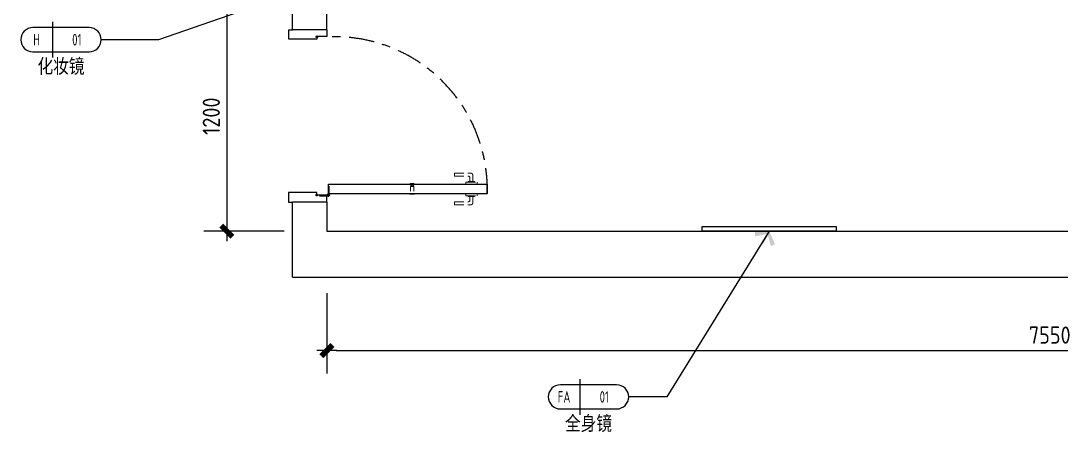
# Model space of a CAD drawing. Extents: x 220391 to 385981, y 332279 to 483868.
# Drawn here: x 256266 to 261699, y 461218 to 463366 of the extents above; entities that cross this region are included whole.
import ezdxf
from ezdxf.enums import TextEntityAlignment as Align

# ---------------------------------------------------------------- set-up
doc = ezdxf.new("R2010")
doc.units = 0
doc.header["$MEASUREMENT"] = 0
doc.linetypes.add('DASH', pattern=[0.35, 0.25, -0.1])
doc.linetypes.add('DOM-门开启线', pattern=[0.666666, 0.333333, -0.111111, 0.111111, -0.111111])
for name, color, linetype in [('0-索引文字', 50, 'Continuous'), ('3次物线', 19, 'Continuous'), ('A-门(0.18)-DOM', 60, 'Continuous'), ('A-门套(0.18)-DOM', 60, 'Continuous'), ('墙体', 4, 'Continuous')]:
    doc.layers.add(name, color=color, linetype=linetype)
doc.styles.add('DOM-romans.shx', font='dim.shx')
doc.styles.add('st', font='', dxfattribs={"width": 0.7})
doc.styles.get('st').set_extended_font_data('SimSun')
doc.dimstyles.new('DOM_DIM_1 80', dxfattribs={"dimscale": 60, "dimtxt": 1.5, "dimasz": 0.8, "dimexe": 2, "dimexo": 1.5, "dimgap": 0.6, "dimtad": 1, "dimdec": 0, "dimrnd": 5, "dimzin": 12, "dimdsep": 46, "dimtxsty": 'DOM-romans.shx', "dimblk": 'DOM_Dimension_Tick', "dimcen": 0.125, "dimclrd": 44, "dimclre": 44, "dimclrt": 50, "dimadec": 0, "dimazin": 0, "dimtfac": 1, "dimtdec": 0, "dimtix": 1, "dimtmove": 2, "dimatfit": 3, "dimldrblk": 'DOM_Leader_Arrow', "dimfxl": 0, "dimtvp": 1, "dimtolj": 1, "dimtzin": 0, "dimarcsym": 0})

# ---------------------------------------------------------------- blocks, each defined once
blk = doc.blocks.new('A$Ce5e56844')
at = {"layer": 'A-门(0.18)-DOM'}
h = blk.add_hatch(dxfattribs=at)
h.set_pattern_fill('ANSI37', color=250, scale=8.333333, angle=270, style=0)
h.set_pattern_definition([(315, (42530.9236, 241286.5118), (0.7365695637, 0.7365695637), []), (45, (42530.9236, 241286.5118), (-0.7365695637, 0.7365695637), [])])
edge = h.paths.add_edge_path()
edge.add_line((-53.6, 863.9), (-54.5, 863.9))
edge.add_line((-54.5, 863.9), (-53.6, 864.8))
edge.add_arc((-53.8, 865), 0.208, 315, 495)
edge.add_line((-53.9, 865.1), (-55.1, 863.9))
edge.add_line((-55.1, 863.9), (-55.8, 863.9))
edge.add_line((-55.8, 863.9), (-54.9, 864.8))
edge.add_arc((-55, 865), 0.208, 315, 495)
edge.add_line((-55.2, 865.1), (-56.4, 863.9))
edge.add_line((-56.4, 863.9), (-57, 863.9))
edge.add_line((-57, 863.9), (-56.1, 864.8))
edge.add_arc((-56.3, 865), 0.208, 315, 495)
edge.add_line((-56.4, 865.1), (-57.6, 863.9))
edge.add_line((-57.6, 863.9), (-57.8, 863.9))
edge.add_line((-57.8, 863.9), (-57.8, 863.1))
edge.add_line((-57.8, 863.1), (-57.6, 863.1))
edge.add_line((-57.6, 863.1), (-56.4, 861.9))
edge.add_arc((-56.3, 862.1), 0.208, 225, 302.0278)
edge.add_arc((-56.3, 862.1), 0.208, 302.0278, 374.0362)
edge.add_arc((-56.3, 862.1), 0.208, 374.0362, 405)
edge.add_line((-56.1, 862.2), (-57, 863.1))
edge.add_line((-57, 863.1), (-56.4, 863.1))
edge.add_line((-56.4, 863.1), (-55.2, 861.9))
edge.add_arc((-55, 862.1), 0.208, 225, 302.0278)
edge.add_arc((-55, 862.1), 0.208, 302.0278, 374.0362)
edge.add_arc((-55, 862.1), 0.208, 374.0362, 405)
edge.add_line((-54.9, 862.2), (-55.8, 863.1))
edge.add_line((-55.8, 863.1), (-55.1, 863.1))
edge.add_line((-55.1, 863.1), (-53.9, 861.9))
edge.add_arc((-53.8, 862.1), 0.208, 225, 302.0278)
edge.add_arc((-53.8, 862.1), 0.208, 302.0278, 374.0362)
edge.add_arc((-53.8, 862.1), 0.208, 374.0362, 405)
edge.add_line((-53.6, 862.2), (-54.5, 863.1))
edge.add_line((-54.5, 863.1), (-53.6, 863.1))
edge.add_arc((-51.1, 863.5), 2.5, 189.5941, 530.4059)
edge = h.paths.add_edge_path(flags=16)
edge.add_arc((-51.1, 863.5), 1.67, 90, 450)
h = blk.add_hatch(dxfattribs=at)
h.set_pattern_fill('ANSI37', color=250, scale=8.333333, angle=270, style=0)
h.set_pattern_definition([(315, (42530.7728, 241336.4895), (0.7365695637, 0.7365695637), []), (45, (42530.7728, 241336.4895), (-0.7365695637, 0.7365695637), [])])
edge = h.paths.add_edge_path()
edge.add_line((-53.8, 36.1), (-54.7, 36.1))
edge.add_line((-54.7, 36.1), (-53.8, 35.2))
edge.add_arc((-53.9, 35.1), 0.208, -135, 45, ccw=False)
edge.add_line((-54.1, 34.9), (-55.3, 36.1))
edge.add_line((-55.3, 36.1), (-55.9, 36.1))
edge.add_line((-55.9, 36.1), (-55, 35.2))
edge.add_arc((-55.2, 35.1), 0.208, -135, 45, ccw=False)
edge.add_line((-55.3, 34.9), (-56.5, 36.1))
edge.add_line((-56.5, 36.1), (-57.2, 36.1))
edge.add_line((-57.2, 36.1), (-56.3, 35.2))
edge.add_arc((-56.4, 35.1), 0.208, -135, 45, ccw=False)
edge.add_line((-56.6, 34.9), (-57.8, 36.1))
edge.add_line((-57.8, 36.1), (-58, 36.1))
edge.add_line((-58, 36.1), (-58, 36.9))
edge.add_line((-58, 36.9), (-57.8, 36.9))
edge.add_line((-57.8, 36.9), (-56.6, 38.1))
edge.add_arc((-56.4, 37.9), 0.208, 57.9722, 135, ccw=False)
edge.add_arc((-56.4, 37.9), 0.208, -14.0362, 57.9722, ccw=False)
edge.add_arc((-56.4, 37.9), 0.208, -45, -14.0362, ccw=False)
edge.add_line((-56.3, 37.8), (-57.2, 36.9))
edge.add_line((-57.2, 36.9), (-56.5, 36.9))
edge.add_line((-56.5, 36.9), (-55.3, 38.1))
edge.add_arc((-55.2, 37.9), 0.208, 57.9722, 135, ccw=False)
edge.add_arc((-55.2, 37.9), 0.208, -14.0362, 57.9722, ccw=False)
edge.add_arc((-55.2, 37.9), 0.208, -45, -14.0362, ccw=False)
edge.add_line((-55, 37.8), (-55.9, 36.9))
edge.add_line((-55.9, 36.9), (-55.3, 36.9))
edge.add_line((-55.3, 36.9), (-54.1, 38.1))
edge.add_arc((-53.9, 37.9), 0.208, 57.9722, 135, ccw=False)
edge.add_arc((-53.9, 37.9), 0.208, -14.0362, 57.9722, ccw=False)
edge.add_arc((-53.9, 37.9), 0.208, -45, -14.0362, ccw=False)
edge.add_line((-53.8, 37.8), (-54.7, 36.9))
edge.add_line((-54.7, 36.9), (-53.8, 36.9))
edge.add_arc((-51.3, 36.5), 2.5, -170.4059, 170.4059, ccw=False)
edge = h.paths.add_edge_path(flags=16)
edge.add_arc((-51.3, 36.5), 1.67, -90, 270, ccw=False)
at = {"layer": 'A-门(0.18)-DOM', "color": 250}
for p, q in [((-57.8, 863.9), (-57.8, 863.1)), ((-57.6, 863.9), (-57.8, 863.9)), ((-57.6, 863.1), (-57.8, 863.1)), ((-57.6, 863.9), (-56.4, 865.1)), ((-57.6, 863.1), (-56.4, 861.9)), ((-57, 863.9), (-56.1, 864.8)), ((-56.4, 863.9), (-57, 863.9)), ((-57, 863.1), (-56.1, 862.2)), ((-56.4, 863.1), (-57, 863.1)), ((-56.4, 863.9), (-55.2, 865.1)), ((-56.4, 863.1), (-55.2, 861.9)), ((-55.8, 863.9), (-54.9, 864.8)), ((-55.1, 863.9), (-55.8, 863.9)), ((-55.8, 863.1), (-54.9, 862.2)), ((-55.1, 863.1), (-55.8, 863.1)), ((-55.1, 863.9), (-53.9, 865.1)), ((-55.1, 863.1), (-53.9, 861.9)), ((-54.5, 863.9), (-53.6, 864.8)), ((-53.6, 863.9, 0), (-54.5, 863.9)), ((-53.6, 863.1, 0), (-54.5, 863.1)), ((-54.5, 863.1), (-53.6, 862.2)), ((8, 82.5), (8, 42.3)), ((10, 82.5), (8, 82.5)), ((10, 77.5), (8, 76.5)), ((10, 71.5), (8, 72.5)), ((10, 65.4), (8, 64.4)), ((10, 59.4), (8, 60.4)), ((10, 82.5), (10, 41.4)), ((-58, 36.1), (-58, 36.9)), ((-57.8, 36.9), (-58, 36.9)), ((-57.8, 36.1), (-58, 36.1)), ((-57.8, 36.9), (-56.6, 38.1)), ((-57.8, 36.1), (-56.6, 34.9)), ((-57.2, 36.9), (-56.3, 37.8)), ((-56.5, 36.9), (-57.2, 36.9)), ((-57.2, 36.1), (-56.3, 35.2)), ((-56.5, 36.1), (-57.2, 36.1)), ((-56.5, 36.9), (-55.3, 38.1)), ((-56.5, 36.1), (-55.3, 34.9)), ((-55.9, 36.9), (-55, 37.8)), ((-55.3, 36.9), (-55.9, 36.9)), ((-55.3, 36.1), (-55.9, 36.1)), ((-55.9, 36.1), (-55, 35.2)), ((-55.3, 36.9), (-54.1, 38.1)), ((-55.3, 36.1), (-54.1, 34.9)), ((-54.7, 36.9), (-53.8, 37.8)), ((-53.8, 36.9, 0), (-54.7, 36.9)), ((-53.8, 36.1, 0), (-54.7, 36.1)), ((-54.7, 36.1), (-53.8, 35.2)), ((-39.5, 35), (0.7, 35)), ((-39.5, 35), (-39.5, 33)), ((-39.5, 33), (1.6, 33)), ((-34.5, 33), (-33.5, 35)), ((-28.5, 33), (-29.5, 35)), ((-22.4, 33), (-21.4, 35)), ((-16.4, 33), (-17.4, 35)), ((15.5, 36.5, 0), (-2.5, 36.5, 0)), ((0, 33), (0, 35)), ((6.5, 45.5, 0), (6.5, 27.5, 0)), ((8, 43), (10, 43))]:
    blk.add_line(p, q, dxfattribs=at)
at = {"layer": 'A-门(0.18)-DOM', "color": 8, "linetype": 'DASH', "lineweight": 9, "ltscale": 200}
for p, q in [((665.4, 135.4), (665.4, 150.2)), ((665.4, 150.2), (751.6, 150.2)), ((665.4, 135.4), (736.9, 135.4)), ((746.9, 106.6), (746.9, 125.4)), ((761.6, 140.2), (761.6, 135.4)), ((761.6, 140.2), (761.6, 106.6)), ((761.6, 106.6), (746.9, 106.6)), ((665.4, 0.6), (665.4, -14.2)), ((665.4, 0.6), (736.9, 0.6)), ((761.6, 29.4), (746.9, 29.4)), ((746.9, 29.4), (746.9, 10.6)), ((761.6, -4.2), (761.6, 29.4)), ((761.6, -4.2), (761.6, 0.6)), ((665.4, -14.2), (751.6, -14.2))]:
    blk.add_line(p, q, dxfattribs=at)
at = {"layer": 'A-门(0.18)-DOM', "color": 8, "linetype": 'DASH', "lineweight": 9, "ltscale": 100}
for p, q in [((433, 94.2), (435.8, 96.4)), ((433, 94.2), (433, 93)), ((433, 94.2), (457, 94.2)), ((433, 93), (457, 93)), ((435.8, 96.4), (454.2, 96.4)), ((435.8, 88.9), (435.8, 93)), ((435.8, 88.9), (454.2, 88.9)), ((435.8, 81), (435.8, 43)), ((435.8, 81), (454.2, 81)), ((439, 88.9), (439, 81)), ((451, 88.9), (451, 81)), ((454.2, 96.4), (457, 94.2)), ((454.2, 88.9), (454.2, 93)), ((454.2, 81), (454.2, 43)), ((457, 94.2), (457, 93)), ((433, 43), (457, 43)), ((433, 40.6), (433, 43)), ((433, 40.6), (457, 40.6)), ((457, 40.6), (457, 43))]:
    blk.add_line(p, q, dxfattribs=at)
at = {"layer": 'A-门(0.18)-DOM', "color": 1}
blk.add_lwpolyline([(837, 43), (8, 43), (8, 93), (837, 93)], close=True, dxfattribs=at)
at = {"layer": 'A-门(0.18)-DOM', "color": 8, "linetype": 'DASH', "lineweight": 9, "ltscale": 200}
for points in [[(785, 93), (725, 93), (725, 103), (785, 103)], [(771.2, 103), (736.8, 103), (736.8, 106.6), (771.2, 106.6)], [(785, 43), (725, 43), (725, 33), (785, 33)], [(771.2, 33), (736.8, 33), (736.8, 29.4), (771.2, 29.4)]]:
    blk.add_lwpolyline(points, close=True, dxfattribs=at)
at = {"layer": 'A-门(0.18)-DOM', "color": 250}
for centre, radius in [((-51.1, 863.5, 0), 1.67), ((-51.3, 36.5, 0), 1.67), ((6.5, 36.5), 6), ((6.5, 36.5), 5)]:
    blk.add_circle(centre, radius, dxfattribs=at)
for centre, radius, start, end in [((-56.3, 865), 0.208, 315, 135), ((-56.3, 862.1), 0.208, 225, 45), ((-55, 865), 0.208, 315, 135), ((-55, 862.1), 0.208, 225, 45), ((-53.8, 865), 0.208, 315, 135), ((-53.8, 862.1), 0.208, 225, 45), ((-51.1, 863.5, 0), 2.5, 189.5941, 170.4059), ((-56.4, 37.9), 0.208, 315, 135), ((-56.4, 35.1), 0.208, 225, 45), ((-55.2, 37.9), 0.208, 315, 135), ((-55.2, 35.1), 0.208, 225, 45), ((-53.9, 37.9), 0.208, 315, 135), ((-53.9, 35.1), 0.208, 225, 45), ((-51.3, 36.5, 0), 2.5, 189.5941, 170.4059)]:
    blk.add_arc(centre, radius, start, end, dxfattribs=at)
at = {"layer": 'A-门(0.18)-DOM', "color": 250, "linetype": 'DOM-门开启线', "ltscale": 400}
blk.add_arc((40.8, 66.5, 0), 796.6, 358.3103, 92.9233, dxfattribs=at)
at = {"layer": 'A-门(0.18)-DOM', "color": 8, "linetype": 'DASH', "lineweight": 9, "ltscale": 200}
for centre, start, end in [((736.9, 125.4), 0, 90), ((751.6, 140.2), 0, 90), ((736.9, 10.6), 270, 0), ((751.6, -4.2), 270, 0)]:
    blk.add_arc(centre, 10, start, end, dxfattribs=at)
at = {"layer": 'A-门套(0.18)-DOM', "color": 1}
for points in [[(0.2, 900), (0.2, 865), (-57.8, 865), (-57.8, 865), (-57.8, 865), (-57.8, 862), (-52.8, 862), (-52.8, 850), (-199.8, 850), (-199.8, 900), (-179.8, 900)], [(0, 0), (0, 35), (-58, 35), (-58, 35), (-58, 35), (-58, 38), (-53, 38), (-53, 50), (-200, 50), (-200, 0), (-180, 0)]]:
    blk.add_lwpolyline(points, dxfattribs=at)
blk = doc.blocks.new('DOM_Dimension_Tick')
at = {"color": 0, "linetype": 'ByBlock'}
for p, q in [((-1.09, 0), (0, 0)), ((0, 0), (1.09, 0))]:
    blk.add_line(p, q, dxfattribs=at)
at = {"color": 0, "linetype": 'Continuous', "const_width": 0.608}
blk.add_lwpolyline([(-0.61, -0.61), (0.61, 0.61)], dxfattribs=at)
blk = doc.blocks.new('*D702')
at = {"color": 44, "lineweight": -2, "transparency": 16777216}
for p, q in [((257641.6, 463467.7), (257221.6, 463467.7)), ((257341.6, 463419.7), (257341.6, 462315.7)), ((257641.6, 462267.7), (257221.6, 462267.7))]:
    blk.add_line(p, q, dxfattribs=at)
at = {"layer": 'Defpoints', "color": 0, "transparency": 16777216}
for p in [(257864.7, 463467.7, 0), (257341.6, 462267.7), (257864.6, 462267.7, 0)]:
    blk.add_point(p, dxfattribs=at)
at = {"color": 44, "lineweight": -2, "transparency": 16777216, "xscale": 48, "yscale": 48, "zscale": 48}
for p, rotation in [((257341.6, 463467.7), 90), ((257341.6, 462267.7), 270)]:
    blk.add_blockref('DOM_Dimension_Tick', p, dxfattribs=dict(at, rotation=rotation))
at = {"color": 50, "transparency": 16777216, "insert": (257260.6, 462867.7), "char_height": 90, "attachment_point": 5, "rotation": 90, "style": 'DOM-romans.shx'}
blk.add_mtext('\\A1;1200', dxfattribs=at)
blk = doc.blocks.new('DOM_Leader_Arrow')
at = {"color": 0, "linetype": 'ByBlock'}
blk.add_line((0, 0), (-1.5, 0), dxfattribs=at)
for points in [[(-1.29, 1), (-0.89, 1.28), (-0.36, 0), (0, 0)], [(-1.29, -1), (-0.89, -1.28), (-0.36, 0), (0, 0)]]:
    blk.add_solid(points, dxfattribs=at)
blk = doc.blocks.new('*D703')
at = {"color": 44, "lineweight": -2, "transparency": 16777216}
for p, q in [((257864.6, 461943.7), (257864.6, 461523.7)), ((265414.5, 461943.7), (265414.5, 461523.7)), ((257912.6, 461643.7), (265366.5, 461643.7))]:
    blk.add_line(p, q, dxfattribs=at)
at = {"layer": 'Defpoints', "color": 0, "transparency": 16777216}
for p in [(257864.6, 462267.7, 0), (265414.5, 462267.7, 0), (265414.5, 461643.7)]:
    blk.add_point(p, dxfattribs=at)
at = {"color": 44, "lineweight": -2, "transparency": 16777216, "xscale": 48, "yscale": 48, "zscale": 48, "rotation": 180}
blk.add_blockref('DOM_Dimension_Tick', (257864.6, 461643.7), dxfattribs=at)
at = {"color": 44, "lineweight": -2, "transparency": 16777216, "xscale": 48, "yscale": 48, "zscale": 48}
blk.add_blockref('DOM_Dimension_Tick', (265414.5, 461643.7), dxfattribs=at)
at = {"color": 50, "transparency": 16777216, "insert": (261639.5, 461724.7), "char_height": 90, "attachment_point": 5, "style": 'DOM-romans.shx'}
blk.add_mtext('\\A1;7550', dxfattribs=at)
blk = doc.blocks.new('DOM-立面家具标注符号-002')
blk.add_line((0, 3.1), (0, -3.1))
at = {"color": 150}
blk.add_lwpolyline([(-3.4, 2.1, 1), (-3.4, -2.1), (6.4, -2.1, 1), (6.4, 2.1)], format="xyb", close=True, dxfattribs=at)
at = {"style": 'st', "width": 0.8, "flags": 4}
blk.add_attdef('ITEM6', text='', height=2.5, dxfattribs=at).set_placement((-6, 0), align=Align.MIDDLE_RIGHT)
at = {"style": 'DOM-romans.shx', "width": 0.8}
for tag, flags, p in [('NUM1', 12, (-2.75, 0)), ('NUM2', 4, (4.25, 0)), ('NUM4', 4, (1.5, -4.6)), ('NUM5', 4, (1.5, -7.6))]:
    blk.add_attdef(tag, text='', height=2, dxfattribs=dict(at, flags=flags)).set_placement(p, align=Align.MIDDLE)
at = {"style": 'st', "width": 0.8, "flags": 4}
blk.add_attdef('NUM3', text='', height=2.5, dxfattribs=at).set_placement((9, 0), align=Align.MIDDLE_LEFT)
blk.add_attdef('NUM7', text='', height=2.5, dxfattribs=at).set_placement((1.5, -10.85), align=Align.MIDDLE_CENTER)

msp = doc.modelspace()

# ---------------------------------------------------------------- linework, layer by layer
at = {"layer": '3次物线', "color": 1, "elevation": 0}
msp.add_lwpolyline([(259824.6, 462267.7), (259824.6, 462292.7), (260524.6, 462292.7), (260524.6, 462267.7)], close=True, dxfattribs=at)
at = {"layer": '墙体'}
for p, q in [((257684.7, 463319.7, 0), (257684.6, 466267.7)), ((257864.7, 463319.7, 0), (257864.7, 465217.7, 0)), ((257864.7, 463319.7, 0), (257684.7, 463319.7, 0)), ((257684.6, 462027.7, 0), (257684.6, 462419.7, 0)), ((257864.6, 462419.7, 0), (257684.6, 462419.7, 0)), ((257864.6, 462419.7, 0), (257864.6, 462267.7, 0)), ((257864.6, 462267.7, 0), (265414.5, 462267.7, 0)), ((257684.6, 462027.7, 0), (265594.5, 462027.7, 0))]:
    msp.add_line(p, q, dxfattribs=at)

# ---------------------------------------------------------------- block references
at = {"color": 4}
msp.add_blockref('A$Ce5e56844', (257864.6, 462419.7, 0), dxfattribs=at)
at = {"layer": '0-索引文字'}
ref = msp.add_blockref('DOM-立面家具标注符号-002', (256430.7, 463267.6, 0), dxfattribs=dict(at, xscale=30, yscale=30, zscale=30))
ref.add_attrib('NUM1', 'H', dxfattribs={"layer": '0', "height": 60, "style": 'DOM-romans.shx', "width": 0.8}).set_placement((256348.2, 463267.6, 0), align=Align.MIDDLE)
ref.add_attrib('NUM2', '01', dxfattribs={"layer": '0', "height": 60, "style": 'DOM-romans.shx', "width": 0.8}).set_placement((256558.2, 463267.6, 0), align=Align.MIDDLE)
ref.add_attrib('NUM7', '化妆镜', dxfattribs={"layer": '0', "height": 75, "style": 'st', "width": 0.8}).set_placement((256475.7, 463129.6, 0), align=Align.MIDDLE_CENTER)
ref = msp.add_blockref('DOM-立面家具标注符号-002', (259185.5, 461402.1, 0), dxfattribs=dict(at, xscale=30, yscale=30, zscale=30))
ref.add_attrib('NUM1', 'FA', dxfattribs={"layer": '0', "height": 60, "style": 'DOM-romans.shx', "width": 0.8}).set_placement((259103, 461402.1, 0), align=Align.MIDDLE)
ref.add_attrib('NUM2', '01', dxfattribs={"layer": '0', "height": 60, "style": 'DOM-romans.shx', "width": 0.8}).set_placement((259313, 461402.1, 0), align=Align.MIDDLE)
ref.add_attrib('NUM7', '全身镜', dxfattribs={"layer": '0', "height": 75, "style": 'st', "width": 0.8}).set_placement((259230.5, 461264.1, 0), align=Align.MIDDLE_CENTER)

# ---------------------------------------------------------------- dimensions: what is measured, and where the dimension line sits
at = {"color": 4}
dim = msp.add_linear_dim(base=(257341.6, 462267.7), p1=(257864.7, 463467.7, 0), p2=(257864.6, 462267.7, 0), angle=90, dimstyle='DOM_DIM_1 80', dxfattribs=at)
dim.commit()
dim.dimension.update_dxf_attribs({"geometry": '*D702', "text_midpoint": (257260.6, 462867.7)})
dim = msp.add_linear_dim(base=(265414.5, 461643.7), p1=(257864.6, 462267.7, 0), p2=(265414.5, 462267.7, 0), dimstyle='DOM_DIM_1 80', dxfattribs=at)
dim.commit()
dim.dimension.update_dxf_attribs({"geometry": '*D703', "text_midpoint": (261639.5, 461724.7)})

# ---------------------------------------------------------------- leaders
for points in [[(258151.5, 463671.7, 0), (256985.7, 463267.6, 0), (256685.7, 463267.6, 0)], [(260174.6, 462267.7, 0), (259640.5, 461402.1, 0), (259440.5, 461402.1, 0)]]:
    msp.add_leader(points, dimstyle='DOM_DIM_1 80', override={"dimgap": 0.6, "dimtad": 0}, dxfattribs=at)

doc.saveas('drawing.dxf')
